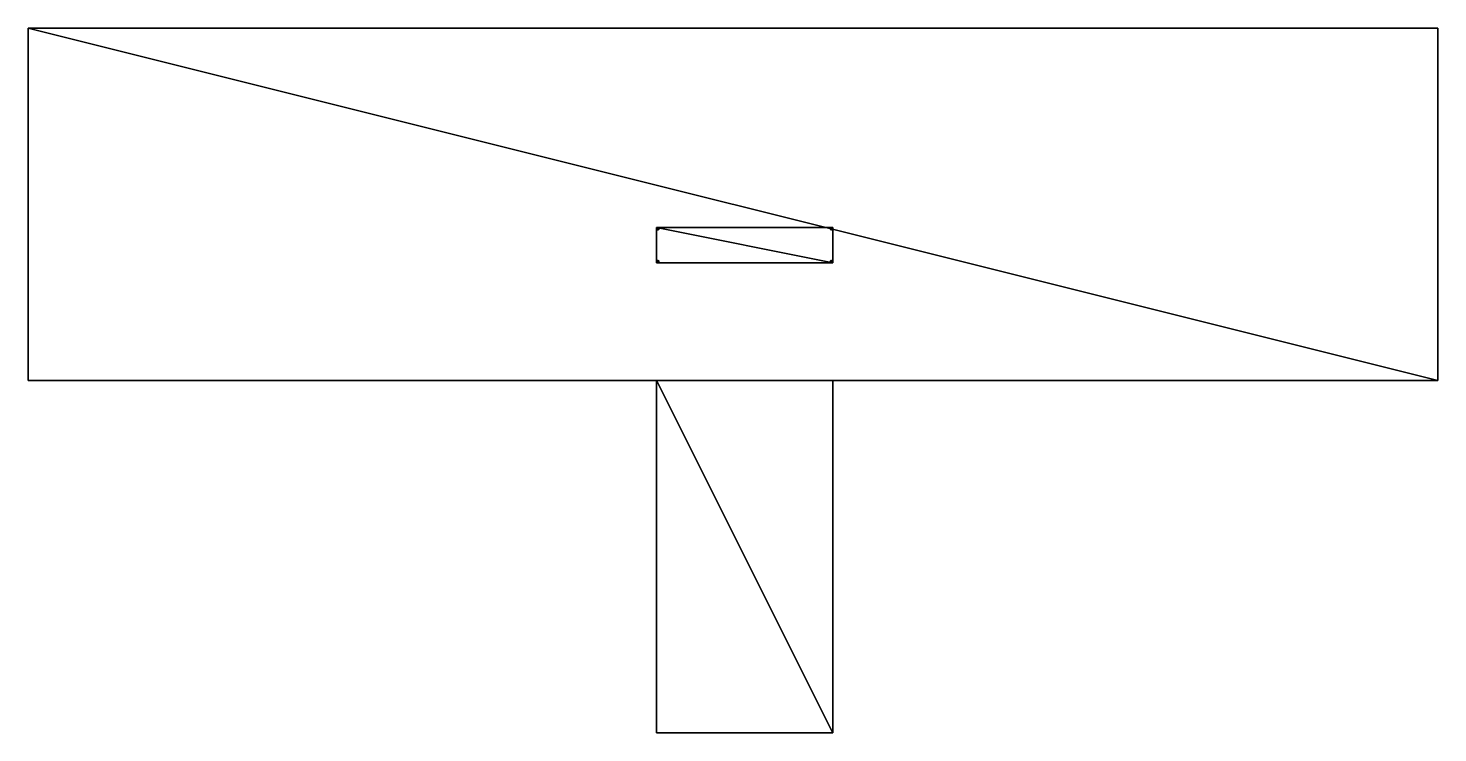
# Model space of a CAD drawing. Header units: metres. Extents: x -20.3 to 19.7, y -93.5 to 3.5.
# Drawn here: x -20.33 to 19.67, y -16.53 to 3.47 of the extents above; entities that cross this region are included whole.
import ezdxf

# ---------------------------------------------------------------- set-up
doc = ezdxf.new("R2010")
doc.units = ezdxf.units.M
doc.layers.add('3.3 Stage', color=251, linetype='Continuous')

# ---------------------------------------------------------------- blocks, each defined once
blk = doc.blocks.new('Object')
mesh = blk.add_polyface()
corners = [(20, -5, 0.75), (20, 5, 0.75), (-20, 5, 0.75), (-20, -5, 0.75), (20, 5, -0.75), (-20, 5, -0.75), (-20, -5, -0.75), (20, -5, -0.75)]
mesh.append_faces([[corners[k] for k in face] for face in [(7, 0, 3), (5, 4, 7), (7, 6, 5)]], dxfattribs={"vtx0": -1, "vtx1": -1, "vtx2": -1})
mesh.append_faces([[corners[k] for k in face] for face in [(2, 1, 4), (2, 5, 6), (1, 0, 7), (3, 6, 7)]], dxfattribs={"vtx0": -1, "vtx2": -1})
mesh.append_faces([[corners[k] for k in face] for face in [(6, 3, 2), (7, 4, 1)]], dxfattribs={"vtx1": -1, "vtx2": -1})
mesh.append_faces([[corners[k] for k in face] for face in [(0, 1, 2), (2, 3, 0), (4, 5, 2)]], dxfattribs={"vtx2": -1})
blk = doc.blocks.new('Object_2')
mesh = blk.add_polyface()
corners = [(2.5, -5, 0.75), (2.5, 5, 0.75), (-2.5, 5, 0.75), (-2.5, -5, 0.75), (2.5, 5, -0.75), (-2.5, 5, -0.75), (-2.5, -5, -0.75), (2.5, -5, -0.75)]
mesh.append_faces([[corners[k] for k in face] for face in [(7, 0, 3), (5, 4, 7), (7, 6, 5)]], dxfattribs={"vtx0": -1, "vtx1": -1, "vtx2": -1})
mesh.append_faces([[corners[k] for k in face] for face in [(2, 1, 4), (2, 5, 6), (1, 0, 7), (3, 6, 7)]], dxfattribs={"vtx0": -1, "vtx2": -1})
mesh.append_faces([[corners[k] for k in face] for face in [(6, 3, 2), (7, 4, 1)]], dxfattribs={"vtx1": -1, "vtx2": -1})
mesh.append_faces([[corners[k] for k in face] for face in [(0, 1, 2), (2, 3, 0), (4, 5, 2)]], dxfattribs={"vtx2": -1})
blk = doc.blocks.new('Object_3')
mesh = blk.add_polyface()
corners = [(2.5, -0.5, 1), (2.5, 0.5, 1), (-2.5, 0.5, 1), (-2.5, -0.5, 1), (2.5, 0.5, 0.99), (-2.5, 0.5, 0.99), (-2.5, -0.5, 0.99), (2.5, -0.5, 0.99), (2.5, 0.5, 0.9), (-2.5, 0.5, 0.9), (-2.5, -0.5, 0.9), (2.5, -0.5, 0.9), (-2.436, -0.478, 0.99), (-2.43, -0.46), (-2.43, -0.46, 0.99), (-2.436, -0.478), (-2.46, -0.46), (-2.451, -0.489, 0.99), (-2.451, -0.489), (-2.469, -0.489, 0.99), (-2.469, -0.489), (-2.484, -0.478, 0.99), (-2.484, -0.478), (-2.49, -0.46, 0.99), (-2.49, -0.46), (-2.484, -0.442, 0.99), (-2.484, -0.442), (-2.469, -0.431, 0.99), (-2.469, -0.431), (-2.451, -0.431, 0.99), (-2.451, -0.431), (-2.436, -0.442, 0.99), (-2.436, -0.442), (-2.436, 0.442, 0.99), (-2.43, 0.46), (-2.43, 0.46, 0.99), (-2.436, 0.442), (-2.46, 0.46), (-2.451, 0.431, 0.99), (-2.451, 0.431), (-2.469, 0.431, 0.99), (-2.469, 0.431), (-2.484, 0.442, 0.99), (-2.484, 0.442), (-2.49, 0.46, 0.99), (-2.49, 0.46), (-2.484, 0.478, 0.99), (-2.484, 0.478), (-2.469, 0.489, 0.99), (-2.469, 0.489), (-2.451, 0.489, 0.99), (-2.451, 0.489), (-2.436, 0.478, 0.99), (-2.436, 0.478), (2.484, 0.442, 0.99), (2.49, 0.46), (2.49, 0.46, 0.99), (2.484, 0.442), (2.46, 0.46), (2.469, 0.431, 0.99), (2.469, 0.431), (2.451, 0.431, 0.99), (2.451, 0.431), (2.436, 0.442, 0.99), (2.436, 0.442), (2.43, 0.46, 0.99), (2.43, 0.46), (2.436, 0.478, 0.99), (2.436, 0.478), (2.451, 0.489, 0.99), (2.451, 0.489), (2.469, 0.489, 0.99), (2.469, 0.489), (2.484, 0.478, 0.99), (2.484, 0.478), (2.484, -0.478, 0.99), (2.49, -0.46), (2.49, -0.46, 0.99), (2.484, -0.478), (2.46, -0.46), (2.469, -0.489, 0.99), (2.469, -0.489), (2.451, -0.489, 0.99), (2.451, -0.489), (2.436, -0.478, 0.99), (2.436, -0.478), (2.43, -0.46, 0.99), (2.43, -0.46), (2.436, -0.442, 0.99), (2.436, -0.442), (2.451, -0.431, 0.99), (2.451, -0.431), (2.469, -0.431, 0.99), (2.469, -0.431), (2.484, -0.442, 0.99), (2.484, -0.442)]
mesh.append_faces([[corners[k] for k in face] for face in [(12, 13, 14), (33, 34, 35), (54, 55, 56), (75, 76, 77)]], dxfattribs={"vtx0": -1})
mesh.append_faces([[corners[k] for k in face] for face in [(17, 15, 12), (19, 18, 17), (21, 20, 19), (23, 22, 21), (25, 24, 23), (27, 26, 25), (29, 28, 27), (31, 30, 29), (14, 32, 31), (38, 36, 33), (40, 39, 38), (42, 41, 40), (44, 43, 42), (46, 45, 44), (48, 47, 46), (50, 49, 48), (52, 51, 50), (35, 53, 52), (59, 57, 54), (61, 60, 59), (63, 62, 61), (65, 64, 63), (67, 66, 65), (69, 68, 67), (71, 70, 69), (73, 72, 71), (56, 74, 73), (80, 78, 75), (82, 81, 80), (84, 83, 82), (86, 85, 84), (88, 87, 86), (90, 89, 88), (92, 91, 90), (94, 93, 92), (77, 95, 94)]], dxfattribs={"vtx0": -1, "vtx1": -1})
mesh.append_faces([[corners[k] for k in face] for face in [(7, 0, 3), (5, 4, 7), (7, 6, 5), (11, 7, 6), (9, 8, 11), (11, 10, 9), (13, 15, 16), (15, 18, 16), (18, 20, 16), (20, 22, 16), (22, 24, 16), (24, 26, 16), (26, 28, 16), (28, 30, 16), (30, 32, 16), (32, 13, 16), (34, 36, 37), (36, 39, 37), (39, 41, 37), (41, 43, 37), (43, 45, 37), (45, 47, 37), (47, 49, 37), (49, 51, 37), (51, 53, 37), (53, 34, 37), (55, 57, 58), (57, 60, 58), (60, 62, 58), (62, 64, 58), (64, 66, 58), (66, 68, 58), (68, 70, 58), (70, 72, 58), (72, 74, 58), (74, 55, 58), (76, 78, 79), (78, 81, 79), (81, 83, 79), (83, 85, 79), (85, 87, 79), (87, 89, 79), (89, 91, 79), (91, 93, 79), (93, 95, 79), (95, 76, 79)]], dxfattribs={"vtx0": -1, "vtx1": -1, "vtx2": -1})
mesh.append_faces([[corners[k] for k in face] for face in [(2, 1, 4), (2, 5, 6), (1, 0, 7), (3, 6, 7), (5, 4, 8), (5, 9, 10), (4, 7, 11), (6, 10, 11), (14, 13, 32), (35, 34, 53), (56, 55, 74), (77, 76, 95)]], dxfattribs={"vtx0": -1, "vtx2": -1})
mesh.append_faces([[corners[k] for k in face] for face in [(6, 3, 2), (7, 4, 1), (10, 6, 5), (11, 8, 4)]], dxfattribs={"vtx1": -1, "vtx2": -1})
mesh.append_faces([[corners[k] for k in face] for face in [(0, 1, 2), (2, 3, 0), (4, 5, 2), (7, 4, 5), (5, 6, 7), (8, 9, 5), (12, 15, 13), (17, 18, 15), (19, 20, 18), (21, 22, 20), (23, 24, 22), (25, 26, 24), (27, 28, 26), (29, 30, 28), (31, 32, 30), (33, 36, 34), (38, 39, 36), (40, 41, 39), (42, 43, 41), (44, 45, 43), (46, 47, 45), (48, 49, 47), (50, 51, 49), (52, 53, 51), (54, 57, 55), (59, 60, 57), (61, 62, 60), (63, 64, 62), (65, 66, 64), (67, 68, 66), (69, 70, 68), (71, 72, 70), (73, 74, 72), (75, 78, 76), (80, 81, 78), (82, 83, 81), (84, 85, 83), (86, 87, 85), (88, 89, 87), (90, 91, 89), (92, 93, 91), (94, 95, 93)]], dxfattribs={"vtx2": -1})

msp = doc.modelspace()

# ---------------------------------------------------------------- block references
at = {"layer": '3.3 Stage'}
for name, p in [('Object', (-0.328, -1.534, 0.741)), ('Object_3', (0, -2.693, 1.491)), ('Object_2', (0, -11.534, 0.741))]:
    msp.add_blockref(name, p, dxfattribs=at)

doc.saveas('drawing.dxf')
